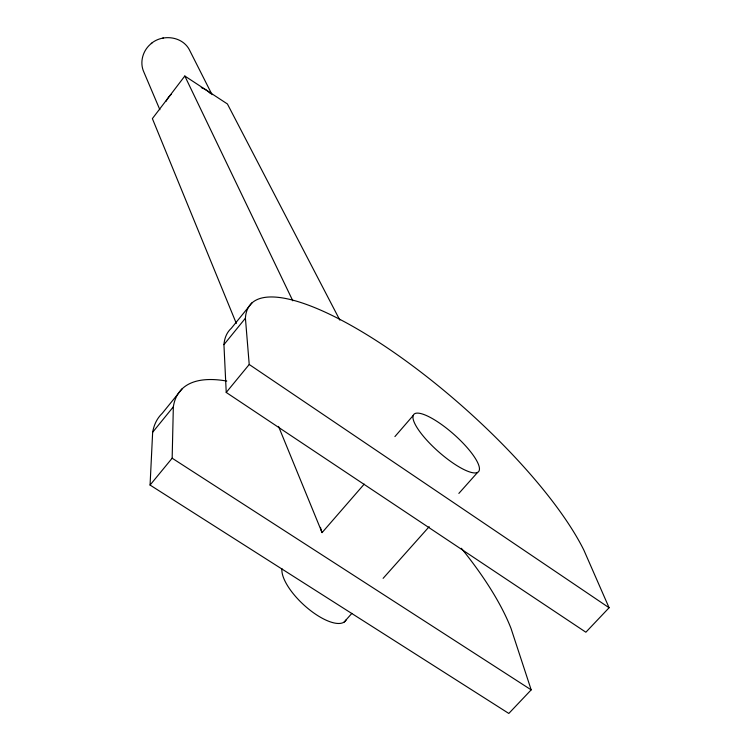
<?xml version="1.0" encoding="UTF-8"?>
<svg xmlns="http://www.w3.org/2000/svg" width="751" height="751" viewBox="0 0 751 751"><rect width="100%" height="100%" fill="white"/><g stroke="black" fill="none" stroke-linecap="round" stroke-linejoin="round"><path stroke-width="1.13" d="M461.367 548.286A222.315 77.447 42 0 1 511.027 628.437L531.182 689.869L508.812 713.45L150.069 485.062L172.157 458.204L173.34 406.826A222.315 77.447 42 0 1 226.746 381.057M150.069 485.062L152.65 432.257A221.123 81.268 42.2 0 1 162.15 413.444L182.211 388.746M339.846 320.123L227.412 103.967L184.812 76.02L152.378 118.611L236.33 323.446M252.036 302.775L231.233 328.384A225.253 67.9 41.6 0 0 223.939 344.625L226.229 392.454L585.874 632.22L609.089 607.747L583.884 550.164A226.502 63.76 41.4 0 0 390.924 350.332A226.502 63.76 41.4 0 0 245.417 318.217L223.939 344.625M152.65 432.257L173.34 406.826M226.229 392.454L249.219 364.488L245.417 318.217M394.913 436.584L413.21 415.481M278.537 426.408L322.066 532.619L364.216 484.123M344.071 622.128L351.881 613.37M383.113 578.345L429.178 526.686M458.852 493.416L477.589 472.407A43.211 11.594 41.5 0 0 440.095 423.48A43.211 11.594 41.5 0 0 420.945 433.205A43.211 11.594 41.5 0 0 477.589 472.407M151.852 43.117C143.066 49.575 139.207 62.051 143.882 72.105L159.869 109.73M151.27 43.474C162.986 33.626 183.385 36.414 189.947 50.918L212.073 94.682M162.648 38.16L163.296 37.954M172.157 458.204L531.182 689.869M249.219 364.488L609.089 607.747M184.812 76.02L292.806 300.813M166.037 101.319A27.177 24.717 -24.1 0 1 171.181 94.382M201.268 87.576A27.177 24.717 -24.1 0 1 210.505 93.631M322.066 532.619A42.216 14.87 42.3 0 1 320.508 527.38M346.23 619.782A41.812 16.184 42.6 0 1 309.421 609.69A41.812 16.184 42.6 0 1 281.963 568.695"/></g></svg>
